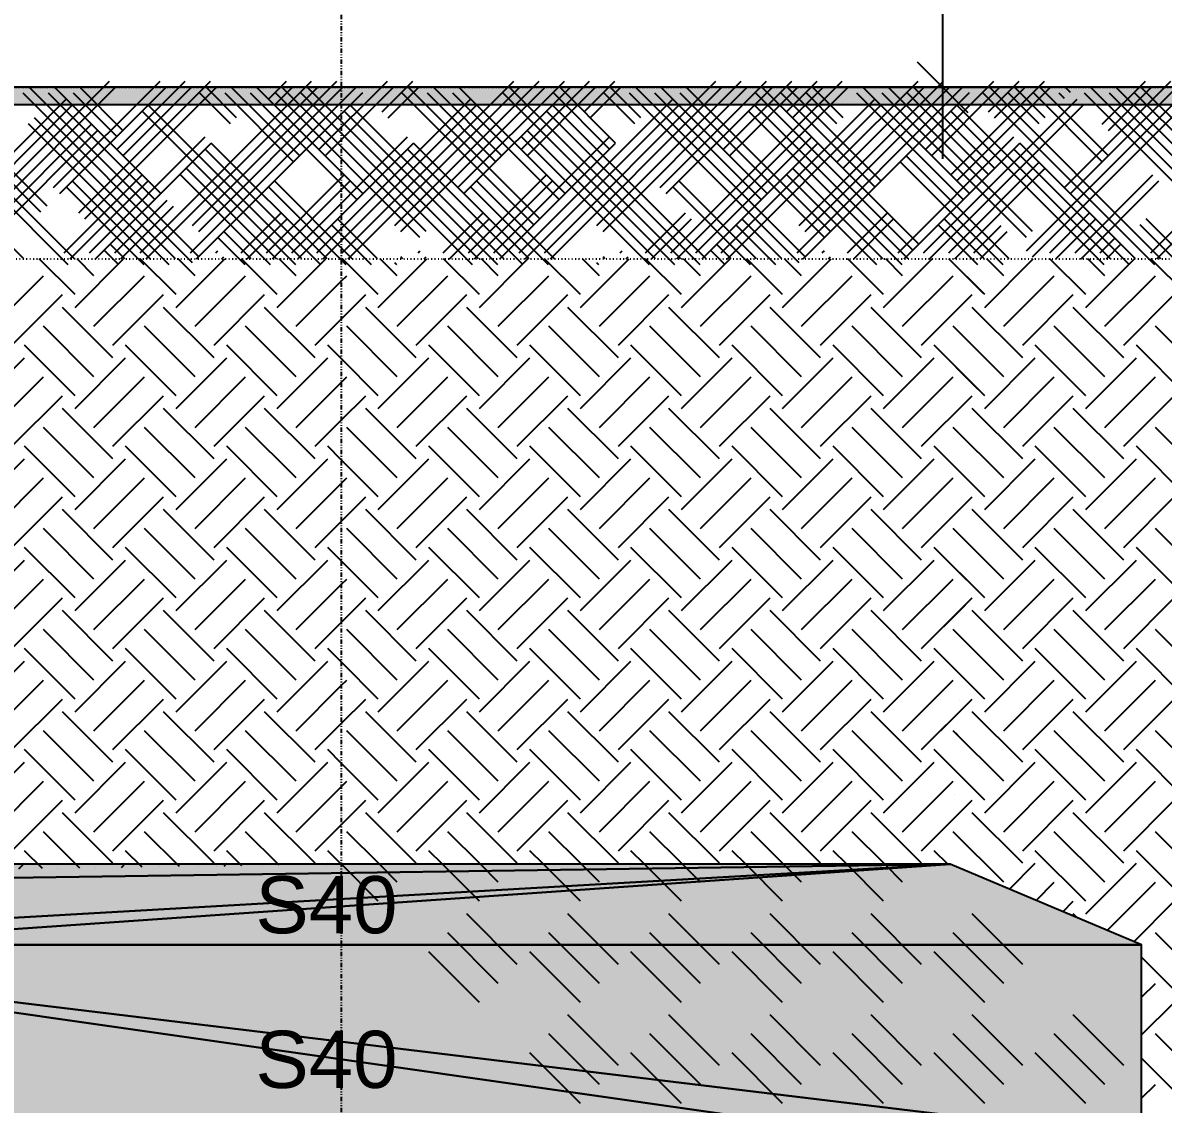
# Model space of a CAD drawing. Extents: x 37185 to 43130, y -8131 to -3926.
# Drawn here: x 38851.8 to 38984.8, y -7714.5 to -7588.5 of the extents above; entities that cross this region are included whole.
import ezdxf

# ---------------------------------------------------------------- set-up
doc = ezdxf.new("R2010")
doc.units = 0
doc.header["$MEASUREMENT"] = 0
doc.linetypes.add('ESTILO_TQS_0002', pattern=[0.4, 0.1, -0.3])
doc.linetypes.add('ESTILO_TQS_0004', pattern=[1.12, 0.5, -0.2, 0.01, -0.2, 0.01, -0.2])
for name, color, linetype in [('36', 253, 'CONTINUOUS'), ('47', 15, 'CONTINUOUS'), ('52', 3, 'CONTINUOUS'), ('67', 7, 'CONTINUOUS'), ('70', 160, 'CONTINUOUS'), ('74', 2, 'CONTINUOUS'), ('75', 9, 'CONTINUOUS'), ('96', 252, 'CONTINUOUS')]:
    doc.layers.add(name, color=color, linetype=linetype)
doc.styles.add('TQS_ARIAL', font='arial.ttf')

msp = doc.modelspace()

# ---------------------------------------------------------------- linework, layer by layer
at = {"layer": '36', "linetype": 'Continuous'}
for p, q in [((38857.85, -7615.96), (38837.85, -7595.96)), ((38854.67, -7609.83), (38840.79, -7595.96)), ((38841.94, -7615.25), (38861.94, -7595.25)), ((38842.65, -7615.96), (38862.65, -7595.96)), ((38872.35, -7615.72), (38852.58, -7595.96)), ((38855.43, -7607.65), (38867.84, -7595.25)), ((38867.93, -7608.36), (38855.52, -7595.96)), ((38856.14, -7608.36), (38868.54, -7595.96)), ((38858.38, -7610.6), (38873.73, -7595.25)), ((38863.51, -7600.99), (38858.47, -7595.96)), ((38859.09, -7611.3), (38874.44, -7595.96)), ((38862.8, -7603.23), (38870.78, -7595.25)), ((38863.51, -7603.94), (38871.49, -7595.96)), ((38865.51, -7615.25), (38885.51, -7595.25)), ((38866.22, -7615.96), (38886.22, -7595.96)), ((38871.41, -7615.25), (38890.79, -7595.87)), ((38871.64, -7612.07), (38888.46, -7595.25)), ((38872.35, -7612.78), (38889.17, -7595.96)), ((38876.76, -7599.52), (38873.2, -7595.96)), ((38884.13, -7603.94), (38876.15, -7595.96)), ((38891.5, -7608.36), (38879.09, -7595.96)), ((38880.48, -7597.34), (38882.57, -7595.25)), ((38881.18, -7598.05), (38883.28, -7595.96)), ((38898.86, -7612.78), (38882.04, -7595.96)), ((38904.99, -7615.96), (38884.99, -7595.96)), ((38886.37, -7603.23), (38894.35, -7595.25)), ((38887.08, -7603.94), (38895.06, -7595.96)), ((38889.08, -7615.25), (38909.08, -7595.25)), ((38889.79, -7615.96), (38909.79, -7595.96)), ((38893.74, -7598.81), (38897.3, -7595.25)), ((38894.44, -7599.52), (38898.01, -7595.96)), ((38895.21, -7612.07), (38912.03, -7595.25)), ((38895.92, -7612.78), (38912.74, -7595.96)), ((38912.12, -7611.3), (38896.77, -7595.96)), ((38907.7, -7603.94), (38899.72, -7595.96)), ((38902.57, -7607.65), (38914.98, -7595.25)), ((38915.07, -7608.36), (38902.66, -7595.96)), ((38903.28, -7608.36), (38915.68, -7595.96)), ((38928.56, -7615.96), (38908.56, -7595.96)), ((38909.94, -7603.23), (38917.92, -7595.25)), ((38910.65, -7603.94), (38918.63, -7595.96)), ((38912.65, -7615.25), (38932.65, -7595.25)), ((38913.36, -7615.96), (38933.36, -7595.96)), ((38920.96, -7602.47), (38914.45, -7595.96)), ((38917.31, -7598.81), (38920.87, -7595.25)), ((38918.01, -7599.52), (38921.58, -7595.96)), ((38918.78, -7612.07), (38935.6, -7595.25)), ((38919.49, -7612.78), (38936.31, -7595.96)), ((38923.91, -7599.52), (38920.34, -7595.96)), ((38943.06, -7615.72), (38923.29, -7595.96)), ((38926.14, -7607.65), (38938.55, -7595.25)), ((38938.64, -7608.36), (38926.23, -7595.96)), ((38926.85, -7608.36), (38939.25, -7595.96)), ((38927.39, -7615.25), (38947.39, -7595.25)), ((38928.09, -7615.96), (38948.09, -7595.96)), ((38946, -7612.78), (38929.18, -7595.96)), ((38933.51, -7603.23), (38941.49, -7595.25)), ((38934.22, -7603.94), (38942.2, -7595.96)), ((38956.31, -7614.25), (38938.02, -7595.96)), ((38940.88, -7598.81), (38944.44, -7595.25)), ((38951.9, -7606.88), (38940.97, -7595.96)), ((38941.58, -7599.52), (38945.15, -7595.96)), ((38942.12, -7615.25), (38961.5, -7595.87)), ((38942.35, -7612.07), (38959.17, -7595.25)), ((38943.06, -7612.78), (38959.88, -7595.96)), ((38947.48, -7599.52), (38943.91, -7595.96)), ((38946.77, -7604.7), (38956.22, -7595.25)), ((38947.48, -7605.41), (38956.93, -7595.96)), ((38962.21, -7608.36), (38949.8, -7595.96)), ((38969.57, -7612.78), (38952.75, -7595.96)), ((38965.15, -7605.41), (38955.7, -7595.96)), ((38957.08, -7603.23), (38965.06, -7595.25)), ((38957.79, -7603.94), (38965.77, -7595.96)), ((38960.03, -7606.18), (38970.96, -7595.25)), ((38960.73, -7606.88), (38971.66, -7595.96)), ((38964.45, -7598.81), (38968.01, -7595.25)), ((38984.54, -7615.96), (38964.54, -7595.96)), ((38965.15, -7599.52), (38968.72, -7595.96)), ((38971.05, -7599.52), (38967.48, -7595.96)), ((38968.87, -7615.02), (38988.63, -7595.25)), ((38969.57, -7615.72), (38989.34, -7595.96)), ((38978.41, -7603.94), (38970.43, -7595.96)), ((38973.28, -7607.65), (38985.69, -7595.25)), ((38973.99, -7596.57), (38973.37, -7595.96)), ((38973.99, -7608.36), (38986.39, -7595.96)), ((38993.14, -7612.78), (38976.32, -7595.96)), ((38977.7, -7600.28), (38982.74, -7595.25)), ((38978.41, -7600.99), (38983.45, -7595.96)), ((38999.27, -7615.96), (38979.27, -7595.96)), ((38996.09, -7609.83), (38982.21, -7595.96)), ((38983.37, -7615.25), (39003.37, -7595.25)), ((38984.07, -7615.96), (39004.07, -7595.96)), ((38857.14, -7616.66), (38837.14, -7596.66)), ((38839, -7615.25), (38856.91, -7597.34)), ((38853.96, -7610.54), (38840.08, -7596.66)), ((38871.64, -7616.43), (38851.87, -7596.66)), ((38867.22, -7609.06), (38854.82, -7596.66)), ((38862.8, -7601.7), (38857.76, -7596.66)), ((38872.11, -7615.96), (38891.5, -7596.57)), ((38876.06, -7600.23), (38872.49, -7596.66)), ((38883.42, -7604.65), (38875.44, -7596.66)), ((38890.79, -7609.06), (38878.39, -7596.66)), ((38898.15, -7613.48), (38881.33, -7596.66)), ((38904.28, -7616.66), (38884.28, -7596.66)), ((38886.14, -7615.25), (38904.05, -7597.34)), ((38911.41, -7612.01), (38896.06, -7596.66)), ((38906.99, -7604.65), (38899.01, -7596.66)), ((38914.36, -7609.06), (38901.96, -7596.66)), ((38927.85, -7616.66), (38907.85, -7596.66)), ((38909.71, -7615.25), (38927.62, -7597.34)), ((38920.25, -7603.17), (38913.74, -7596.66)), ((38923.2, -7600.23), (38919.63, -7596.66)), ((38942.35, -7616.43), (38922.58, -7596.66)), ((38937.93, -7609.06), (38925.53, -7596.66)), ((38945.3, -7613.48), (38928.47, -7596.66)), ((38933.28, -7615.25), (38951.19, -7597.34)), ((38955.61, -7614.96), (38937.31, -7596.66)), ((38951.19, -7607.59), (38940.26, -7596.66)), ((38942.82, -7615.96), (38962.21, -7596.57)), ((38946.77, -7600.23), (38943.2, -7596.66)), ((38961.5, -7609.06), (38949.1, -7596.66)), ((38968.87, -7613.48), (38952.04, -7596.66)), ((38964.45, -7606.12), (38954.99, -7596.66)), ((38956.85, -7615.25), (38974.76, -7597.34)), ((38983.83, -7616.66), (38963.83, -7596.66)), ((38970.34, -7600.23), (38966.77, -7596.66)), ((38977.7, -7604.65), (38969.72, -7596.66)), ((38973.28, -7597.28), (38972.67, -7596.66)), ((38992.44, -7613.48), (38975.61, -7596.66)), ((38998.56, -7616.66), (38978.56, -7596.66)), ((38995.38, -7610.54), (38981.51, -7596.66)), ((38839.7, -7615.96), (38857.61, -7598.05)), ((38883.66, -7616.66), (38865.75, -7598.75)), ((38884.36, -7615.96), (38866.45, -7598.05)), ((38886.85, -7615.96), (38904.75, -7598.05)), ((38907.23, -7616.66), (38889.32, -7598.75)), ((38907.93, -7615.96), (38890.02, -7598.05)), ((38910.42, -7615.96), (38928.32, -7598.05)), ((38930.8, -7616.66), (38912.89, -7598.75)), ((38931.5, -7615.96), (38913.59, -7598.05)), ((38933.99, -7615.96), (38951.9, -7598.05)), ((38954.37, -7616.66), (38936.46, -7598.75)), ((38955.07, -7615.96), (38937.16, -7598.05)), ((38957.56, -7615.96), (38975.47, -7598.05)), ((38977.94, -7616.66), (38960.03, -7598.75)), ((38978.64, -7615.96), (38960.73, -7598.05)), ((38869.63, -7615.96), (38853.19, -7599.52)), ((38844.89, -7615.25), (38859.85, -7600.28)), ((38845.6, -7615.96), (38860.56, -7600.99)), ((38868.92, -7616.66), (38852.49, -7600.23)), ((38925.61, -7615.96), (38910.65, -7600.99)), ((38859.62, -7615.25), (38873.11, -7601.76)), ((38860.33, -7615.96), (38873.82, -7602.47)), ((38887.31, -7615.96), (38873.82, -7602.47)), ((38883.19, -7615.25), (38896.68, -7601.76)), ((38883.9, -7615.96), (38897.39, -7602.47)), ((38910.88, -7615.96), (38897.39, -7602.47)), ((38906.76, -7615.25), (38920.25, -7601.76)), ((38907.47, -7615.96), (38920.96, -7602.47)), ((38924.9, -7616.66), (38909.94, -7601.7)), ((38930.33, -7615.25), (38943.82, -7601.76)), ((38931.04, -7615.96), (38944.53, -7602.47)), ((38953.9, -7615.25), (38967.39, -7601.76)), ((38954.61, -7615.96), (38968.1, -7602.47)), ((38981.59, -7615.96), (38968.1, -7602.47)), ((38886.6, -7616.66), (38873.11, -7603.17)), ((38910.17, -7616.66), (38896.68, -7603.17)), ((38966.86, -7615.96), (38954.84, -7603.94)), ((38980.88, -7616.66), (38967.39, -7603.17)), ((38881.42, -7615.96), (38870.87, -7605.41)), ((38952.13, -7615.96), (38941.58, -7605.41)), ((38966.15, -7616.66), (38954.13, -7604.65)), ((38959.8, -7615.25), (38970.34, -7604.7)), ((38960.5, -7615.96), (38971.05, -7605.41)), ((38856.68, -7615.25), (38865.75, -7606.18)), ((38880.71, -7616.66), (38870.17, -7606.12)), ((38880.25, -7615.25), (38889.32, -7606.18)), ((38903.82, -7615.25), (38912.89, -7606.18)), ((38951.42, -7616.66), (38940.88, -7606.12)), ((38974.53, -7615.25), (38983.6, -7606.18)), ((38865.98, -7616.66), (38856.91, -7607.59)), ((38857.38, -7615.96), (38866.45, -7606.88)), ((38866.68, -7615.96), (38857.61, -7606.88)), ((38889.55, -7616.66), (38880.48, -7607.59)), ((38880.95, -7615.96), (38890.02, -7606.88)), ((38890.25, -7615.96), (38881.18, -7606.88)), ((38913.12, -7616.66), (38904.05, -7607.59)), ((38904.52, -7615.96), (38913.59, -7606.88)), ((38913.82, -7615.96), (38904.75, -7606.88)), ((38936.69, -7616.66), (38927.62, -7607.59)), ((38937.4, -7615.96), (38928.32, -7606.88)), ((38975.23, -7615.96), (38984.3, -7606.88)), ((38851.95, -7615.96), (38844.36, -7608.36)), ((38862.57, -7615.25), (38868.69, -7609.12)), ((38863.28, -7615.96), (38869.4, -7609.83)), ((38877.3, -7615.25), (38881.95, -7610.6)), ((38900.87, -7615.25), (38905.52, -7610.6)), ((38924.44, -7615.25), (38929.09, -7610.6)), ((38948.01, -7615.25), (38952.66, -7610.6)), ((38971.58, -7615.25), (38976.23, -7610.6)), ((38878.01, -7615.96), (38882.66, -7611.3)), ((38892.49, -7616.66), (38887.84, -7612.01)), ((38893.2, -7615.96), (38888.55, -7611.3)), ((38901.58, -7615.96), (38906.23, -7611.3)), ((38925.15, -7615.96), (38929.8, -7611.3)), ((38939.63, -7616.66), (38934.98, -7612.01)), ((38940.34, -7615.96), (38935.69, -7611.3)), ((38948.72, -7615.96), (38953.37, -7611.3)), ((38963.2, -7616.66), (38958.55, -7612.01)), ((38963.91, -7615.96), (38959.26, -7611.3)), ((38962.74, -7615.25), (38965.92, -7612.07)), ((38972.29, -7615.96), (38976.94, -7611.3)), ((38986.77, -7616.66), (38982.12, -7612.01)), ((38987.48, -7615.96), (38982.83, -7611.3)), ((38878.47, -7615.96), (38875.29, -7612.78)), ((38963.45, -7615.96), (38966.63, -7612.78)), ((38863.74, -7615.96), (38862.03, -7614.25)), ((38877.76, -7616.66), (38874.58, -7613.48)), ((38934.45, -7615.96), (38932.74, -7614.25)), ((38977.47, -7615.25), (38979.18, -7613.54)), ((38978.18, -7615.96), (38979.88, -7614.25)), ((38854.44, -7615.96), (38854.44, -7615.96)), ((38854.44, -7615.96), (38854.44, -7615.96)), ((38854.9, -7615.96), (38854.9, -7615.96)), ((38854.9, -7615.96), (38854.9, -7615.96)), ((38860.79, -7615.96), (38860.79, -7615.96)), ((38860.79, -7615.96), (38860.79, -7615.96)), ((38863.03, -7616.66), (38861.33, -7614.96)), ((38869.17, -7615.96), (38869.17, -7615.96)), ((38869.17, -7615.96), (38869.17, -7615.96)), ((38872.58, -7615.96), (38872.58, -7615.96)), ((38872.58, -7615.96), (38872.58, -7615.96)), ((38874.35, -7615.25), (38874.58, -7615.02)), ((38875.06, -7615.96), (38875.29, -7615.72)), ((38875.52, -7615.96), (38875.52, -7615.96)), ((38875.52, -7615.96), (38875.52, -7615.96)), ((38892.74, -7615.96), (38892.74, -7615.96)), ((38892.74, -7615.96), (38892.74, -7615.96)), ((38895.68, -7615.96), (38895.68, -7615.96)), ((38895.68, -7615.96), (38895.68, -7615.96)), ((38896.15, -7615.96), (38895.92, -7615.72)), ((38897.92, -7615.25), (38898.15, -7615.02)), ((38898.63, -7615.96), (38898.86, -7615.72)), ((38899.09, -7615.96), (38899.09, -7615.96)), ((38899.09, -7615.96), (38899.09, -7615.96)), ((38902.04, -7615.96), (38902.04, -7615.96)), ((38902.04, -7615.96), (38902.04, -7615.96)), ((38916.31, -7615.96), (38916.31, -7615.96)), ((38916.31, -7615.96), (38916.31, -7615.96)), ((38916.77, -7615.96), (38916.77, -7615.96)), ((38916.77, -7615.96), (38916.77, -7615.96)), ((38919.25, -7615.96), (38919.25, -7615.96)), ((38919.25, -7615.96), (38919.25, -7615.96)), ((38919.72, -7615.96), (38919.49, -7615.72)), ((38921.49, -7615.25), (38921.73, -7615.02)), ((38922.2, -7615.96), (38922.43, -7615.72)), ((38922.66, -7615.96), (38922.66, -7615.96)), ((38922.66, -7615.96), (38922.66, -7615.96)), ((38933.74, -7616.66), (38932.04, -7614.96)), ((38936.93, -7615.96), (38936.93, -7615.96)), ((38936.93, -7615.96), (38936.93, -7615.96)), ((38939.88, -7615.96), (38939.88, -7615.96)), ((38939.88, -7615.96), (38939.88, -7615.96)), ((38943.29, -7615.96), (38943.29, -7615.96)), ((38943.29, -7615.96), (38943.29, -7615.96)), ((38945.06, -7615.25), (38945.3, -7615.02)), ((38945.77, -7615.96), (38946, -7615.72)), ((38946.23, -7615.96), (38946.23, -7615.96)), ((38946.23, -7615.96), (38946.23, -7615.96)), ((38949.18, -7615.96), (38949.18, -7615.96)), ((38949.18, -7615.96), (38949.18, -7615.96)), ((38951.66, -7615.96), (38951.66, -7615.96)), ((38951.66, -7615.96), (38951.66, -7615.96)), ((38958.02, -7615.96), (38958.02, -7615.96)), ((38958.02, -7615.96), (38958.02, -7615.96)), ((38960.97, -7615.96), (38960.97, -7615.96)), ((38960.97, -7615.96), (38960.97, -7615.96)), ((38966.39, -7615.96), (38966.39, -7615.96)), ((38966.39, -7615.96), (38966.39, -7615.96)), ((38969.34, -7615.96), (38969.34, -7615.96)), ((38969.34, -7615.96), (38969.34, -7615.96)), ((38969.8, -7615.96), (38969.8, -7615.96)), ((38969.8, -7615.96), (38969.8, -7615.96)), ((38972.75, -7615.96), (38972.75, -7615.96)), ((38972.75, -7615.96), (38972.75, -7615.96)), ((38975.7, -7615.96), (38975.7, -7615.96)), ((38975.7, -7615.96), (38975.7, -7615.96)), ((38981.13, -7615.96), (38981.13, -7615.96)), ((38981.13, -7615.96), (38981.13, -7615.96)), ((38895.44, -7616.66), (38895.21, -7616.43)), ((38919.01, -7616.66), (38918.78, -7616.43))]:
    msp.add_line(p, q, dxfattribs=at)
at = {"layer": '47', "linetype": 'Continuous'}
for p, q in [((38857.93, -7620.14), (38853.75, -7615.96)), ((38857.93, -7621.62), (38863.59, -7615.96)), ((38860.14, -7617.93), (38858.17, -7615.96)), ((38869.72, -7620.14), (38865.53, -7615.96)), ((38869.72, -7621.62), (38875.38, -7615.96)), ((38871.93, -7617.93), (38869.95, -7615.96)), ((38881.5, -7620.14), (38877.32, -7615.96)), ((38881.5, -7621.62), (38887.17, -7615.96)), ((38883.71, -7617.93), (38881.74, -7615.96)), ((38893.29, -7620.14), (38889.1, -7615.96)), ((38893.29, -7620.14), (38889.1, -7615.96)), ((38893.29, -7621.62), (38898.95, -7615.96)), ((38895.5, -7617.93), (38893.52, -7615.96)), ((38895.5, -7617.93), (38893.52, -7615.96)), ((38905.07, -7620.14), (38900.89, -7615.96)), ((38905.07, -7620.14), (38900.89, -7615.96)), ((38905.07, -7621.62), (38910.74, -7615.96)), ((38907.28, -7617.93), (38905.31, -7615.96)), ((38907.28, -7617.93), (38905.31, -7615.96)), ((38916.86, -7620.14), (38912.67, -7615.96)), ((38916.86, -7620.14), (38912.67, -7615.96)), ((38916.86, -7621.62), (38922.52, -7615.96)), ((38919.07, -7617.93), (38917.09, -7615.96)), ((38919.07, -7617.93), (38917.09, -7615.96)), ((38928.64, -7620.14), (38924.46, -7615.96)), ((38928.64, -7620.14), (38924.46, -7615.96)), ((38928.64, -7621.62), (38934.31, -7615.96)), ((38930.85, -7617.93), (38928.88, -7615.96)), ((38930.85, -7617.93), (38928.88, -7615.96)), ((38940.43, -7620.14), (38936.24, -7615.96)), ((38940.43, -7620.14), (38936.24, -7615.96)), ((38940.43, -7621.62), (38946.09, -7615.96)), ((38942.64, -7617.93), (38940.66, -7615.96)), ((38942.64, -7617.93), (38940.66, -7615.96)), ((38952.21, -7620.14), (38948.03, -7615.96)), ((38952.21, -7620.14), (38948.03, -7615.96)), ((38952.21, -7621.62), (38957.88, -7615.96)), ((38954.42, -7617.93), (38952.45, -7615.96)), ((38954.42, -7617.93), (38952.45, -7615.96)), ((38964, -7620.14), (38959.81, -7615.96)), ((38963.87, -7620.01), (38959.81, -7615.96)), ((38964, -7621.62), (38969.66, -7615.96)), ((38966.21, -7617.93), (38964.23, -7615.96)), ((38975.79, -7620.14), (38971.6, -7615.96)), ((38975.79, -7621.62), (38981.45, -7615.96)), ((38977.99, -7617.93), (38976.02, -7615.96)), ((38987.57, -7620.14), (38983.38, -7615.96)), ((38848.36, -7623.83), (38854.25, -7617.93)), ((38860.14, -7623.83), (38866.04, -7617.93)), ((38871.93, -7623.83), (38877.82, -7617.93)), ((38883.71, -7623.83), (38888.96, -7618.58)), ((38888.96, -7618.58), (38889.61, -7617.93)), ((38888.96, -7618.76), (38888.96, -7618.76)), ((38895.5, -7623.83), (38901.39, -7617.93)), ((38907.28, -7623.83), (38913.18, -7617.93)), ((38919.07, -7623.83), (38924.96, -7617.93)), ((38930.85, -7623.83), (38936.75, -7617.93)), ((38942.64, -7623.83), (38948.53, -7617.93)), ((38954.42, -7623.83), (38960.32, -7617.93)), ((38954.42, -7623.83), (38960.32, -7617.93)), ((38966.21, -7623.83), (38972.1, -7617.93)), ((38977.99, -7623.83), (38983.89, -7617.93)), ((38850.57, -7626.04), (38856.46, -7620.14)), ((38862.35, -7626.04), (38868.25, -7620.14)), ((38874.14, -7626.04), (38880.03, -7620.14)), ((38888.96, -7623), (38891.82, -7620.14)), ((38897.71, -7626.04), (38903.6, -7620.14)), ((38909.49, -7626.04), (38915.39, -7620.14)), ((38921.28, -7626.04), (38927.17, -7620.14)), ((38933.06, -7626.04), (38938.96, -7620.14)), ((38944.85, -7626.04), (38950.74, -7620.14)), ((38956.63, -7626.04), (38962.53, -7620.14)), ((38956.63, -7626.04), (38962.53, -7620.14)), ((38968.42, -7626.04), (38974.31, -7620.14)), ((38980.2, -7626.04), (38986.1, -7620.14)), ((38862.35, -7627.51), (38856.46, -7621.62)), ((38874.14, -7627.51), (38868.25, -7621.62)), ((38885.92, -7627.51), (38880.03, -7621.62)), ((38897.71, -7627.51), (38891.82, -7621.62)), ((38909.49, -7627.51), (38903.6, -7621.62)), ((38909.49, -7627.51), (38903.6, -7621.62)), ((38921.28, -7627.51), (38915.39, -7621.62)), ((38921.28, -7627.51), (38915.39, -7621.62)), ((38933.06, -7627.51), (38927.17, -7621.62)), ((38933.06, -7627.51), (38927.17, -7621.62)), ((38944.85, -7627.51), (38938.96, -7621.62)), ((38944.85, -7627.51), (38938.96, -7621.62)), ((38956.63, -7627.51), (38950.74, -7621.62)), ((38956.63, -7627.51), (38950.74, -7621.62)), ((38968.42, -7627.51), (38962.53, -7621.62)), ((38963.7, -7622.79), (38962.53, -7621.62)), ((38980.2, -7627.51), (38974.31, -7621.62)), ((38860.14, -7629.72), (38854.25, -7623.83)), ((38871.93, -7629.72), (38866.04, -7623.83)), ((38883.71, -7629.72), (38877.82, -7623.83)), ((38885.92, -7626.04), (38888.96, -7623)), ((38888.96, -7623.18), (38888.96, -7623.18)), ((38895.5, -7629.72), (38889.61, -7623.83)), ((38907.28, -7629.72), (38901.39, -7623.83)), ((38907.28, -7629.72), (38901.39, -7623.83)), ((38919.07, -7629.72), (38913.18, -7623.83)), ((38919.07, -7629.72), (38913.18, -7623.83)), ((38930.85, -7629.72), (38924.96, -7623.83)), ((38930.85, -7629.72), (38924.96, -7623.83)), ((38942.64, -7629.72), (38936.75, -7623.83)), ((38942.64, -7629.72), (38936.75, -7623.83)), ((38954.42, -7629.72), (38948.53, -7623.83)), ((38954.42, -7629.72), (38948.53, -7623.83)), ((38966.21, -7629.72), (38960.32, -7623.83)), ((38963.46, -7626.97), (38960.32, -7623.83)), ((38977.99, -7629.72), (38972.1, -7623.83)), ((38989.78, -7629.72), (38983.89, -7623.83)), ((38857.93, -7631.93), (38852.04, -7626.04)), ((38869.72, -7631.93), (38863.83, -7626.04)), ((38881.5, -7631.93), (38875.61, -7626.04)), ((38888.96, -7627.6), (38887.4, -7626.04)), ((38888.96, -7625.95), (38888.96, -7625.95)), ((38905.07, -7631.93), (38899.18, -7626.04)), ((38905.07, -7631.93), (38899.18, -7626.04)), ((38916.86, -7631.93), (38910.97, -7626.04)), ((38916.86, -7631.93), (38910.97, -7626.04)), ((38928.64, -7631.93), (38922.75, -7626.04)), ((38928.64, -7631.93), (38922.75, -7626.04)), ((38940.43, -7631.93), (38934.54, -7626.04)), ((38940.43, -7631.93), (38934.54, -7626.04)), ((38952.21, -7631.93), (38946.32, -7626.04)), ((38952.21, -7631.93), (38946.32, -7626.04)), ((38964, -7631.93), (38958.11, -7626.04)), ((38963.21, -7631.14), (38958.11, -7626.04)), ((38975.79, -7631.93), (38969.89, -7626.04)), ((38987.57, -7631.93), (38981.68, -7626.04)), ((38846.15, -7633.4), (38852.04, -7627.51)), ((38857.93, -7633.4), (38863.83, -7627.51)), ((38869.72, -7633.4), (38875.61, -7627.51)), ((38881.5, -7633.4), (38887.4, -7627.51)), ((38893.29, -7631.93), (38888.96, -7627.6)), ((38893.29, -7633.4), (38899.18, -7627.51)), ((38905.07, -7633.4), (38910.97, -7627.51)), ((38916.86, -7633.4), (38922.75, -7627.51)), ((38928.64, -7633.4), (38934.54, -7627.51)), ((38940.43, -7633.4), (38946.32, -7627.51)), ((38952.21, -7633.4), (38958.11, -7627.51)), ((38952.21, -7633.4), (38958.11, -7627.51)), ((38964, -7633.4), (38969.89, -7627.51)), ((38975.79, -7633.4), (38981.68, -7627.51)), ((38848.36, -7635.61), (38854.25, -7629.72)), ((38860.14, -7635.61), (38866.04, -7629.72)), ((38871.93, -7635.61), (38877.82, -7629.72)), ((38883.71, -7635.61), (38888.96, -7630.37)), ((38888.96, -7630.37), (38889.61, -7629.72)), ((38888.96, -7630.54), (38888.96, -7630.54)), ((38895.5, -7635.61), (38901.39, -7629.72)), ((38907.28, -7635.61), (38913.18, -7629.72)), ((38919.07, -7635.61), (38924.96, -7629.72)), ((38930.85, -7635.61), (38936.75, -7629.72)), ((38942.64, -7635.61), (38948.53, -7629.72)), ((38942.64, -7635.61), (38948.53, -7629.72)), ((38954.42, -7635.61), (38960.32, -7629.72)), ((38954.42, -7635.61), (38960.32, -7629.72)), ((38966.21, -7635.61), (38972.1, -7629.72)), ((38977.99, -7635.61), (38983.89, -7629.72)), ((38850.57, -7637.82), (38856.46, -7631.93)), ((38862.35, -7637.82), (38868.25, -7631.93)), ((38874.14, -7637.82), (38880.03, -7631.93)), ((38888.96, -7634.79), (38891.82, -7631.93)), ((38897.71, -7637.82), (38903.6, -7631.93)), ((38909.49, -7637.82), (38915.39, -7631.93)), ((38921.28, -7637.82), (38927.17, -7631.93)), ((38933.06, -7637.82), (38938.96, -7631.93)), ((38944.85, -7637.82), (38950.74, -7631.93)), ((38944.85, -7637.82), (38950.74, -7631.93)), ((38956.63, -7637.82), (38962.53, -7631.93)), ((38956.63, -7637.82), (38962.53, -7631.93)), ((38968.42, -7637.82), (38974.31, -7631.93)), ((38980.2, -7637.82), (38986.1, -7631.93)), ((38862.35, -7639.29), (38856.46, -7633.4)), ((38874.14, -7639.29), (38868.25, -7633.4)), ((38885.92, -7639.29), (38880.03, -7633.4)), ((38897.71, -7639.29), (38891.82, -7633.4)), ((38909.49, -7639.29), (38903.6, -7633.4)), ((38921.28, -7639.29), (38915.39, -7633.4)), ((38921.28, -7639.29), (38915.39, -7633.4)), ((38933.06, -7639.29), (38927.17, -7633.4)), ((38933.06, -7639.29), (38927.17, -7633.4)), ((38944.85, -7639.29), (38938.96, -7633.4)), ((38944.85, -7639.29), (38938.96, -7633.4)), ((38956.63, -7639.29), (38950.74, -7633.4)), ((38956.63, -7639.29), (38950.74, -7633.4)), ((38968.42, -7639.29), (38962.53, -7633.4)), ((38963.05, -7633.92), (38962.53, -7633.4)), ((38980.2, -7639.29), (38974.31, -7633.4)), ((38860.14, -7641.5), (38854.25, -7635.61)), ((38871.93, -7641.5), (38866.04, -7635.61)), ((38883.71, -7641.5), (38877.82, -7635.61)), ((38885.92, -7637.82), (38888.96, -7634.79)), ((38888.96, -7634.96), (38888.96, -7634.96)), ((38895.5, -7641.5), (38889.61, -7635.61)), ((38907.28, -7641.5), (38901.39, -7635.61)), ((38919.07, -7641.5), (38913.18, -7635.61)), ((38919.07, -7641.5), (38913.18, -7635.61)), ((38930.85, -7641.5), (38924.96, -7635.61)), ((38930.85, -7641.5), (38924.96, -7635.61)), ((38942.64, -7641.5), (38936.75, -7635.61)), ((38942.64, -7641.5), (38936.75, -7635.61)), ((38954.42, -7641.5), (38948.53, -7635.61)), ((38954.42, -7641.5), (38948.53, -7635.61)), ((38966.21, -7641.5), (38960.32, -7635.61)), ((38962.8, -7638.1), (38960.32, -7635.61)), ((38977.99, -7641.5), (38972.1, -7635.61)), ((38989.78, -7641.5), (38983.89, -7635.61)), ((38857.93, -7643.71), (38852.04, -7637.82)), ((38869.72, -7643.71), (38863.83, -7637.82)), ((38881.5, -7643.71), (38875.61, -7637.82)), ((38888.96, -7639.38), (38887.4, -7637.82)), ((38888.96, -7637.73), (38888.96, -7637.73)), ((38905.07, -7643.71), (38899.18, -7637.82)), ((38916.86, -7643.71), (38910.97, -7637.82)), ((38916.86, -7643.71), (38910.97, -7637.82)), ((38928.64, -7643.71), (38922.75, -7637.82)), ((38928.64, -7643.71), (38922.75, -7637.82)), ((38940.43, -7643.71), (38934.54, -7637.82)), ((38940.43, -7643.71), (38934.54, -7637.82)), ((38952.21, -7643.71), (38946.32, -7637.82)), ((38952.21, -7643.71), (38946.32, -7637.82)), ((38964, -7643.71), (38958.11, -7637.82)), ((38962.56, -7642.27), (38958.11, -7637.82)), ((38975.79, -7643.71), (38969.89, -7637.82)), ((38987.57, -7643.71), (38981.68, -7637.82)), ((38846.15, -7645.19), (38852.04, -7639.29)), ((38857.93, -7645.19), (38863.83, -7639.29)), ((38869.72, -7645.19), (38875.61, -7639.29)), ((38881.5, -7645.19), (38887.4, -7639.29)), ((38893.29, -7643.71), (38888.96, -7639.38)), ((38893.29, -7645.19), (38899.18, -7639.29)), ((38905.07, -7645.19), (38910.97, -7639.29)), ((38916.86, -7645.19), (38922.75, -7639.29)), ((38928.64, -7645.19), (38934.54, -7639.29)), ((38940.43, -7645.19), (38946.32, -7639.29)), ((38940.43, -7645.19), (38946.32, -7639.29)), ((38952.21, -7645.19), (38958.11, -7639.29)), ((38952.21, -7645.19), (38958.11, -7639.29)), ((38964, -7645.19), (38969.89, -7639.29)), ((38975.79, -7645.19), (38981.68, -7639.29)), ((38848.36, -7647.4), (38854.25, -7641.5)), ((38860.14, -7647.4), (38866.04, -7641.5)), ((38871.93, -7647.4), (38877.82, -7641.5)), ((38883.71, -7647.4), (38888.96, -7642.15)), ((38888.96, -7642.15), (38889.61, -7641.5)), ((38888.96, -7642.33), (38888.96, -7642.33)), ((38895.5, -7647.4), (38901.39, -7641.5)), ((38907.28, -7647.4), (38913.18, -7641.5)), ((38919.07, -7647.4), (38924.96, -7641.5)), ((38930.85, -7647.4), (38936.75, -7641.5)), ((38930.85, -7647.4), (38936.75, -7641.5)), ((38942.64, -7647.4), (38948.53, -7641.5)), ((38942.64, -7647.4), (38948.53, -7641.5)), ((38954.42, -7647.4), (38960.32, -7641.5)), ((38954.42, -7647.4), (38960.32, -7641.5)), ((38966.21, -7647.4), (38972.1, -7641.5)), ((38977.99, -7647.4), (38983.89, -7641.5)), ((38850.57, -7649.61), (38856.46, -7643.71)), ((38862.35, -7649.61), (38868.25, -7643.71)), ((38874.14, -7649.61), (38880.03, -7643.71)), ((38888.96, -7646.57), (38891.82, -7643.71)), ((38897.71, -7649.61), (38903.6, -7643.71)), ((38909.49, -7649.61), (38915.39, -7643.71)), ((38921.28, -7649.61), (38927.17, -7643.71)), ((38933.06, -7649.61), (38938.96, -7643.71)), ((38933.06, -7649.61), (38938.96, -7643.71)), ((38944.85, -7649.61), (38950.74, -7643.71)), ((38944.85, -7649.61), (38950.74, -7643.71)), ((38956.63, -7649.61), (38962.53, -7643.71)), ((38956.63, -7649.61), (38962.47, -7643.77)), ((38968.42, -7649.61), (38974.31, -7643.71)), ((38980.2, -7649.61), (38986.1, -7643.71)), ((38862.35, -7651.08), (38856.46, -7645.19)), ((38874.14, -7651.08), (38868.25, -7645.19)), ((38885.92, -7651.08), (38880.03, -7645.19)), ((38897.71, -7651.08), (38891.82, -7645.19)), ((38909.49, -7651.08), (38903.6, -7645.19)), ((38921.28, -7651.08), (38915.39, -7645.19)), ((38933.06, -7651.08), (38927.17, -7645.19)), ((38933.06, -7651.08), (38927.17, -7645.19)), ((38944.85, -7651.08), (38938.96, -7645.19)), ((38944.85, -7651.08), (38938.96, -7645.19)), ((38956.63, -7651.08), (38950.74, -7645.19)), ((38956.63, -7651.08), (38950.74, -7645.19)), ((38962.4, -7645.06), (38962.4, -7645.06)), ((38968.42, -7651.08), (38962.53, -7645.19)), ((38980.2, -7651.08), (38974.31, -7645.19)), ((38885.92, -7649.61), (38888.96, -7646.57)), ((38860.14, -7653.29), (38854.25, -7647.4)), ((38871.93, -7653.29), (38866.04, -7647.4)), ((38883.71, -7653.29), (38877.82, -7647.4)), ((38888.96, -7646.75), (38888.96, -7646.75)), ((38895.5, -7653.29), (38889.61, -7647.4)), ((38907.28, -7653.29), (38901.39, -7647.4)), ((38919.07, -7653.29), (38913.18, -7647.4)), ((38930.85, -7653.29), (38924.96, -7647.4)), ((38930.85, -7653.29), (38924.96, -7647.4)), ((38942.64, -7653.29), (38936.75, -7647.4)), ((38942.64, -7653.29), (38936.75, -7647.4)), ((38954.42, -7653.29), (38948.53, -7647.4)), ((38954.42, -7653.29), (38948.53, -7647.4)), ((38966.21, -7653.29), (38960.32, -7647.4)), ((38962.15, -7649.23), (38960.32, -7647.4)), ((38977.99, -7653.29), (38972.1, -7647.4)), ((38989.78, -7653.29), (38983.89, -7647.4)), ((38857.93, -7655.5), (38852.04, -7649.61)), ((38869.72, -7655.5), (38863.83, -7649.61)), ((38881.5, -7655.5), (38875.61, -7649.61)), ((38888.96, -7651.17), (38887.4, -7649.61)), ((38888.96, -7649.52), (38888.96, -7649.52)), ((38905.07, -7655.5), (38899.18, -7649.61)), ((38916.86, -7655.5), (38910.97, -7649.61)), ((38928.64, -7655.5), (38922.75, -7649.61)), ((38928.64, -7655.5), (38922.75, -7649.61)), ((38940.43, -7655.5), (38934.54, -7649.61)), ((38940.43, -7655.5), (38934.54, -7649.61)), ((38952.21, -7655.5), (38946.32, -7649.61)), ((38952.21, -7655.5), (38946.32, -7649.61)), ((38964, -7655.5), (38958.11, -7649.61)), ((38961.91, -7653.41), (38958.11, -7649.61)), ((38975.79, -7655.5), (38969.89, -7649.61)), ((38987.57, -7655.5), (38981.68, -7649.61)), ((38846.15, -7656.97), (38852.04, -7651.08)), ((38857.93, -7656.97), (38863.83, -7651.08)), ((38869.72, -7656.97), (38875.61, -7651.08)), ((38881.5, -7656.97), (38887.4, -7651.08)), ((38893.29, -7655.5), (38888.96, -7651.17)), ((38893.29, -7656.97), (38899.18, -7651.08)), ((38905.07, -7656.97), (38910.97, -7651.08)), ((38916.86, -7656.97), (38922.75, -7651.08)), ((38928.64, -7656.97), (38934.54, -7651.08)), ((38928.64, -7656.97), (38934.54, -7651.08)), ((38940.43, -7656.97), (38946.32, -7651.08)), ((38940.43, -7656.97), (38946.32, -7651.08)), ((38952.21, -7656.97), (38958.11, -7651.08)), ((38952.21, -7656.97), (38958.11, -7651.08)), ((38964, -7656.97), (38969.89, -7651.08)), ((38975.79, -7656.97), (38981.68, -7651.08)), ((38848.36, -7659.18), (38854.25, -7653.29)), ((38860.14, -7659.18), (38866.04, -7653.29)), ((38871.93, -7659.18), (38877.82, -7653.29)), ((38888.96, -7653.94), (38889.61, -7653.29)), ((38895.5, -7659.18), (38901.39, -7653.29)), ((38907.28, -7659.18), (38913.18, -7653.29)), ((38919.07, -7659.18), (38924.96, -7653.29)), ((38919.07, -7659.18), (38924.96, -7653.29)), ((38930.85, -7659.18), (38936.75, -7653.29)), ((38930.85, -7659.18), (38936.75, -7653.29)), ((38942.64, -7659.18), (38948.53, -7653.29)), ((38942.64, -7659.18), (38948.53, -7653.29)), ((38954.42, -7659.18), (38960.32, -7653.29)), ((38954.42, -7659.18), (38960.32, -7653.29)), ((38966.21, -7659.18), (38972.1, -7653.29)), ((38977.99, -7659.18), (38983.89, -7653.29)), ((38883.71, -7659.18), (38888.96, -7653.94)), ((38888.96, -7654.11), (38888.96, -7654.11)), ((38850.57, -7661.39), (38856.46, -7655.5)), ((38862.35, -7661.39), (38868.25, -7655.5)), ((38874.14, -7661.39), (38880.03, -7655.5)), ((38888.96, -7658.36), (38891.82, -7655.5)), ((38897.71, -7661.39), (38903.6, -7655.5)), ((38909.49, -7661.39), (38915.39, -7655.5)), ((38921.28, -7661.39), (38927.17, -7655.5)), ((38921.28, -7661.39), (38927.17, -7655.5)), ((38933.06, -7661.39), (38938.96, -7655.5)), ((38933.06, -7661.39), (38938.96, -7655.5)), ((38944.85, -7661.39), (38950.74, -7655.5)), ((38944.85, -7661.39), (38950.74, -7655.5)), ((38956.63, -7661.39), (38962.53, -7655.5)), ((38968.42, -7661.39), (38974.31, -7655.5)), ((38980.2, -7661.39), (38986.1, -7655.5)), ((38862.35, -7662.86), (38856.46, -7656.97)), ((38874.14, -7662.86), (38868.25, -7656.97)), ((38885.92, -7662.86), (38880.03, -7656.97)), ((38897.71, -7662.86), (38891.82, -7656.97)), ((38909.49, -7662.86), (38903.6, -7656.97)), ((38921.28, -7662.86), (38915.39, -7656.97)), ((38933.06, -7662.86), (38927.17, -7656.97)), ((38944.85, -7662.86), (38938.96, -7656.97)), ((38944.85, -7662.86), (38938.96, -7656.97)), ((38956.63, -7662.86), (38950.74, -7656.97)), ((38956.63, -7662.86), (38950.74, -7656.97)), ((38956.63, -7661.39), (38961.74, -7656.29)), ((38961.74, -7656.19), (38961.74, -7656.19)), ((38968.42, -7662.86), (38962.53, -7656.97)), ((38980.2, -7662.86), (38974.31, -7656.97)), ((38885.92, -7661.39), (38888.96, -7658.36)), ((38888.96, -7658.53), (38888.96, -7658.53)), ((38860.14, -7665.07), (38854.25, -7659.18)), ((38871.93, -7665.07), (38866.04, -7659.18)), ((38883.71, -7665.07), (38877.82, -7659.18)), ((38895.5, -7665.07), (38889.61, -7659.18)), ((38907.28, -7665.07), (38901.39, -7659.18)), ((38919.07, -7665.07), (38913.18, -7659.18)), ((38930.85, -7665.07), (38924.96, -7659.18)), ((38942.64, -7665.07), (38936.75, -7659.18)), ((38942.64, -7665.07), (38936.75, -7659.18)), ((38954.42, -7665.07), (38948.53, -7659.18)), ((38954.42, -7665.07), (38948.53, -7659.18)), ((38966.21, -7665.07), (38960.32, -7659.18)), ((38961.5, -7660.36), (38960.32, -7659.18)), ((38977.99, -7665.07), (38972.1, -7659.18)), ((38989.78, -7665.07), (38983.89, -7659.18)), ((38888.96, -7661.3), (38888.96, -7661.3)), ((38857.93, -7667.28), (38852.04, -7661.39)), ((38869.72, -7667.28), (38863.83, -7661.39)), ((38881.5, -7667.28), (38875.61, -7661.39)), ((38888.96, -7662.95), (38887.4, -7661.39)), ((38905.07, -7667.28), (38899.18, -7661.39)), ((38916.86, -7667.28), (38910.97, -7661.39)), ((38928.64, -7667.28), (38922.75, -7661.39)), ((38940.43, -7667.28), (38934.54, -7661.39)), ((38940.43, -7667.28), (38934.54, -7661.39)), ((38952.21, -7667.28), (38946.32, -7661.39)), ((38952.21, -7667.28), (38946.32, -7661.39)), ((38964, -7667.28), (38958.11, -7661.39)), ((38961.25, -7664.54), (38958.11, -7661.39)), ((38975.79, -7667.28), (38969.89, -7661.39)), ((38987.57, -7667.28), (38981.68, -7661.39)), ((38846.15, -7668.76), (38852.04, -7662.86)), ((38857.93, -7668.76), (38863.83, -7662.86)), ((38869.72, -7668.76), (38875.61, -7662.86)), ((38881.5, -7668.76), (38887.4, -7662.86)), ((38893.29, -7667.28), (38888.96, -7662.95)), ((38893.29, -7668.76), (38899.18, -7662.86)), ((38905.07, -7668.76), (38910.97, -7662.86)), ((38916.86, -7668.76), (38922.75, -7662.86)), ((38916.86, -7668.76), (38922.75, -7662.86)), ((38928.64, -7668.76), (38934.54, -7662.86)), ((38928.64, -7668.76), (38934.54, -7662.86)), ((38940.43, -7668.76), (38946.32, -7662.86)), ((38940.43, -7668.76), (38946.32, -7662.86)), ((38952.21, -7668.76), (38958.11, -7662.86)), ((38952.21, -7668.76), (38958.11, -7662.86)), ((38964, -7668.76), (38969.89, -7662.86)), ((38975.79, -7668.76), (38981.68, -7662.86)), ((38848.36, -7670.97), (38854.25, -7665.07)), ((38860.14, -7670.97), (38866.04, -7665.07)), ((38871.93, -7670.97), (38877.82, -7665.07)), ((38888.96, -7665.72), (38889.61, -7665.07)), ((38895.5, -7670.97), (38901.39, -7665.07)), ((38907.28, -7670.97), (38913.18, -7665.07)), ((38907.28, -7670.97), (38913.18, -7665.07)), ((38919.07, -7670.97), (38924.96, -7665.07)), ((38919.07, -7670.97), (38924.96, -7665.07)), ((38930.85, -7670.97), (38936.75, -7665.07)), ((38930.85, -7670.97), (38936.75, -7665.07)), ((38942.64, -7670.97), (38948.53, -7665.07)), ((38942.64, -7670.97), (38948.53, -7665.07)), ((38954.42, -7670.97), (38960.32, -7665.07)), ((38954.42, -7670.97), (38960.32, -7665.07)), ((38966.21, -7670.97), (38972.1, -7665.07)), ((38977.99, -7670.97), (38983.89, -7665.07)), ((38883.71, -7670.97), (38888.96, -7665.72)), ((38888.96, -7665.9), (38888.96, -7665.9)), ((38850.57, -7673.18), (38856.46, -7667.28)), ((38862.35, -7673.18), (38868.25, -7667.28)), ((38874.14, -7673.18), (38880.03, -7667.28)), ((38888.96, -7670.14), (38891.82, -7667.28)), ((38897.71, -7673.18), (38903.6, -7667.28)), ((38909.49, -7673.18), (38915.39, -7667.28)), ((38909.49, -7673.18), (38915.39, -7667.28)), ((38921.28, -7673.18), (38927.17, -7667.28)), ((38921.28, -7673.18), (38927.17, -7667.28)), ((38933.06, -7673.18), (38938.96, -7667.28)), ((38933.06, -7673.18), (38938.96, -7667.28)), ((38944.85, -7673.18), (38950.74, -7667.28)), ((38944.85, -7673.18), (38950.74, -7667.28)), ((38956.63, -7673.18), (38962.53, -7667.28)), ((38961.09, -7667.32), (38961.09, -7667.32)), ((38968.42, -7673.18), (38974.31, -7667.28)), ((38980.2, -7673.18), (38986.1, -7667.28)), ((38862.35, -7674.65), (38856.46, -7668.76)), ((38874.14, -7674.65), (38868.25, -7668.76)), ((38885.92, -7674.65), (38880.03, -7668.76)), ((38897.71, -7674.65), (38891.82, -7668.76)), ((38909.49, -7674.65), (38903.6, -7668.76)), ((38921.28, -7674.65), (38915.39, -7668.76)), ((38933.06, -7674.65), (38927.17, -7668.76)), ((38944.85, -7674.65), (38938.96, -7668.76)), ((38956.63, -7674.65), (38950.74, -7668.76)), ((38956.63, -7674.65), (38950.74, -7668.76)), ((38956.63, -7673.18), (38961, -7668.81)), ((38968.42, -7674.65), (38962.53, -7668.76)), ((38980.2, -7674.65), (38974.31, -7668.76)), ((38885.92, -7673.18), (38888.96, -7670.14)), ((38888.96, -7670.32), (38888.96, -7670.32)), ((38860.14, -7676.86), (38854.25, -7670.97)), ((38871.93, -7676.86), (38866.04, -7670.97)), ((38883.71, -7676.86), (38877.82, -7670.97)), ((38895.5, -7676.86), (38889.61, -7670.97)), ((38907.28, -7676.86), (38901.39, -7670.97)), ((38919.07, -7676.86), (38913.18, -7670.97)), ((38930.85, -7676.86), (38924.96, -7670.97)), ((38942.64, -7676.86), (38936.75, -7670.97)), ((38954.42, -7676.86), (38948.53, -7670.97)), ((38954.42, -7676.86), (38948.53, -7670.97)), ((38966.21, -7676.86), (38960.32, -7670.97)), ((38960.85, -7671.5), (38960.32, -7670.97)), ((38977.99, -7676.86), (38972.1, -7670.97)), ((38989.78, -7676.86), (38983.89, -7670.97)), ((38857.93, -7679.07), (38852.04, -7673.18)), ((38869.72, -7679.07), (38863.83, -7673.18)), ((38881.5, -7679.07), (38875.61, -7673.18)), ((38888.96, -7674.74), (38887.4, -7673.18)), ((38888.96, -7673.09), (38888.96, -7673.09)), ((38905.07, -7679.07), (38899.18, -7673.18)), ((38916.86, -7679.07), (38910.97, -7673.18)), ((38928.64, -7679.07), (38922.75, -7673.18)), ((38940.43, -7679.07), (38934.54, -7673.18)), ((38952.21, -7679.07), (38946.32, -7673.18)), ((38952.21, -7679.07), (38946.32, -7673.18)), ((38964, -7679.07), (38958.11, -7673.18)), ((38960.6, -7675.67), (38958.11, -7673.18)), ((38975.79, -7679.07), (38969.89, -7673.18)), ((38987.57, -7679.07), (38981.68, -7673.18)), ((38846.15, -7680.54), (38852.04, -7674.65)), ((38857.93, -7680.54), (38863.83, -7674.65)), ((38869.72, -7680.54), (38875.61, -7674.65)), ((38881.5, -7680.54), (38887.4, -7674.65)), ((38893.29, -7679.07), (38888.96, -7674.74)), ((38893.29, -7680.54), (38899.18, -7674.65)), ((38905.07, -7680.54), (38910.97, -7674.65)), ((38905.07, -7680.54), (38910.97, -7674.65)), ((38916.86, -7680.54), (38922.75, -7674.65)), ((38916.86, -7680.54), (38922.75, -7674.65)), ((38928.64, -7680.54), (38934.54, -7674.65)), ((38928.64, -7680.54), (38934.54, -7674.65)), ((38940.43, -7680.54), (38946.32, -7674.65)), ((38940.43, -7680.54), (38946.32, -7674.65)), ((38952.21, -7680.54), (38958.11, -7674.65)), ((38952.21, -7680.54), (38958.11, -7674.65)), ((38964, -7680.54), (38969.89, -7674.65)), ((38975.79, -7680.54), (38981.68, -7674.65)), ((38848.36, -7682.75), (38854.25, -7676.86)), ((38860.14, -7682.75), (38866.04, -7676.86)), ((38871.93, -7682.75), (38877.82, -7676.86)), ((38888.96, -7677.51), (38889.61, -7676.86)), ((38895.5, -7682.75), (38901.39, -7676.86)), ((38895.5, -7682.75), (38901.39, -7676.86)), ((38907.28, -7682.75), (38913.18, -7676.86)), ((38907.28, -7682.75), (38913.18, -7676.86)), ((38919.07, -7682.75), (38924.96, -7676.86)), ((38919.07, -7682.75), (38924.96, -7676.86)), ((38930.85, -7682.75), (38936.75, -7676.86)), ((38930.85, -7682.75), (38936.75, -7676.86)), ((38942.64, -7682.75), (38948.53, -7676.86)), ((38942.64, -7682.75), (38948.53, -7676.86)), ((38954.42, -7682.75), (38960.32, -7676.86)), ((38954.42, -7682.75), (38960.32, -7676.86)), ((38966.21, -7682.75), (38972.1, -7676.86)), ((38977.99, -7682.75), (38983.89, -7676.86)), ((38883.71, -7682.75), (38888.96, -7677.51)), ((38888.96, -7677.68), (38888.96, -7677.68)), ((38960.44, -7678.45), (38960.44, -7678.45)), ((38850.57, -7684.96), (38856.46, -7679.07)), ((38862.35, -7684.96), (38868.25, -7679.07)), ((38874.14, -7684.96), (38880.03, -7679.07)), ((38888.96, -7681.93), (38891.82, -7679.07)), ((38897.71, -7684.96), (38903.6, -7679.07)), ((38897.71, -7684.96), (38903.6, -7679.07)), ((38909.49, -7684.96), (38915.39, -7679.07)), ((38909.49, -7684.96), (38915.39, -7679.07)), ((38921.28, -7684.96), (38927.17, -7679.07)), ((38921.28, -7684.96), (38927.17, -7679.07)), ((38933.06, -7684.96), (38938.96, -7679.07)), ((38933.06, -7684.96), (38938.96, -7679.07)), ((38944.85, -7684.96), (38950.74, -7679.07)), ((38944.85, -7684.96), (38950.74, -7679.07)), ((38956.63, -7684.96), (38962.53, -7679.07)), ((38968.42, -7684.96), (38974.31, -7679.07)), ((38980.2, -7684.96), (38986.1, -7679.07)), ((38862.35, -7686.43), (38856.46, -7680.54)), ((38874.14, -7686.43), (38868.25, -7680.54)), ((38885.92, -7686.43), (38880.03, -7680.54)), ((38897.71, -7686.43), (38891.82, -7680.54)), ((38909.49, -7686.43), (38903.6, -7680.54)), ((38921.28, -7686.43), (38915.39, -7680.54)), ((38933.06, -7686.43), (38927.17, -7680.54)), ((38944.85, -7686.43), (38938.96, -7680.54)), ((38956.63, -7686.43), (38950.74, -7680.54)), ((38968.42, -7686.43), (38962.53, -7680.54)), ((38980.2, -7686.43), (38974.31, -7680.54)), ((38885.92, -7684.96), (38888.96, -7681.93)), ((38888.96, -7682.1), (38888.96, -7682.1)), ((38956.63, -7684.96), (38960.27, -7681.32)), ((38858.49, -7686.99), (38854.25, -7682.75)), ((38870.11, -7686.82), (38866.04, -7682.75)), ((38881.73, -7686.66), (38877.82, -7682.75)), ((38893.41, -7686.55), (38889.61, -7682.75)), ((38905.19, -7686.55), (38901.39, -7682.75)), ((38916.98, -7686.55), (38913.18, -7682.75)), ((38928.76, -7686.55), (38924.96, -7682.75)), ((38940.55, -7686.55), (38936.75, -7682.75)), ((38952.33, -7686.55), (38948.53, -7682.75)), ((38960.19, -7682.63), (38960.19, -7682.63)), ((38966.21, -7688.64), (38960.32, -7682.75)), ((38977.99, -7688.64), (38972.1, -7682.75)), ((38989.78, -7688.64), (38983.89, -7682.75)), ((38854.13, -7687.05), (38852.04, -7684.96)), ((38865.75, -7686.89), (38863.83, -7684.96)), ((38877.37, -7686.72), (38875.61, -7684.96)), ((38888.96, -7686.52), (38887.4, -7684.96)), ((38888.96, -7684.87), (38888.96, -7684.87)), ((38900.77, -7686.55), (38899.18, -7684.96)), ((38912.56, -7686.55), (38910.97, -7684.96)), ((38924.34, -7686.55), (38922.75, -7684.96)), ((38936.13, -7686.55), (38934.54, -7684.96)), ((38947.91, -7686.55), (38946.32, -7684.96)), ((38959.7, -7686.55), (38958.11, -7684.96)), ((38959.7, -7686.55), (38958.11, -7684.96)), ((38975.79, -7690.85), (38969.89, -7684.96)), ((38987.57, -7690.85), (38981.68, -7684.96)), ((38851.38, -7687.09), (38852.04, -7686.43)), ((38863.34, -7686.92), (38863.83, -7686.43)), ((38875.3, -7686.75), (38875.61, -7686.43)), ((38887.25, -7686.58), (38887.4, -7686.43)), ((38893.29, -7690.85), (38888.99, -7686.55)), ((38891.7, -7686.55), (38891.7, -7686.55)), ((38891.7, -7686.55), (38891.7, -7686.55)), ((38895.5, -7688.64), (38893.41, -7686.55)), ((38896.12, -7686.55), (38896.12, -7686.55)), ((38896.12, -7686.55), (38896.12, -7686.55)), ((38897.83, -7686.55), (38897.83, -7686.55)), ((38899.06, -7686.55), (38899.18, -7686.43)), ((38899.06, -7686.55), (38899.18, -7686.43)), ((38905.07, -7690.85), (38900.77, -7686.55)), ((38903.48, -7686.55), (38903.48, -7686.55)), ((38903.48, -7686.55), (38903.48, -7686.55)), ((38907.28, -7688.64), (38905.19, -7686.55)), ((38907.9, -7686.55), (38907.9, -7686.55)), ((38907.9, -7686.55), (38907.9, -7686.55)), ((38909.61, -7686.55), (38909.61, -7686.55)), ((38910.85, -7686.55), (38910.97, -7686.43)), ((38910.85, -7686.55), (38910.97, -7686.43)), ((38916.86, -7690.85), (38912.56, -7686.55)), ((38915.27, -7686.55), (38915.27, -7686.55)), ((38915.27, -7686.55), (38915.27, -7686.55)), ((38919.07, -7688.64), (38916.98, -7686.55)), ((38919.69, -7686.55), (38919.69, -7686.55)), ((38919.69, -7686.55), (38919.69, -7686.55)), ((38921.4, -7686.55), (38921.4, -7686.55)), ((38922.63, -7686.55), (38922.75, -7686.43)), ((38922.63, -7686.55), (38922.75, -7686.43)), ((38928.64, -7690.85), (38924.34, -7686.55)), ((38927.05, -7686.55), (38927.05, -7686.55)), ((38927.05, -7686.55), (38927.05, -7686.55)), ((38930.85, -7688.64), (38928.76, -7686.55)), ((38931.47, -7686.55), (38931.47, -7686.55)), ((38931.47, -7686.55), (38931.47, -7686.55)), ((38933.18, -7686.55), (38933.18, -7686.55)), ((38934.42, -7686.55), (38934.54, -7686.43)), ((38934.42, -7686.55), (38934.54, -7686.43)), ((38940.43, -7690.85), (38936.13, -7686.55)), ((38938.84, -7686.55), (38938.84, -7686.55)), ((38938.84, -7686.55), (38938.84, -7686.55)), ((38942.64, -7688.64), (38940.55, -7686.55)), ((38943.26, -7686.55), (38943.26, -7686.55)), ((38943.26, -7686.55), (38943.26, -7686.55)), ((38944.97, -7686.55), (38944.97, -7686.55)), ((38946.2, -7686.55), (38946.32, -7686.43)), ((38946.2, -7686.55), (38946.32, -7686.43)), ((38952.21, -7690.85), (38947.91, -7686.55)), ((38950.62, -7686.55), (38950.62, -7686.55)), ((38950.62, -7686.55), (38950.62, -7686.55)), ((38954.42, -7688.64), (38952.33, -7686.55)), ((38955.04, -7686.55), (38955.04, -7686.55)), ((38955.04, -7686.55), (38955.04, -7686.55)), ((38956.75, -7686.55), (38956.75, -7686.55)), ((38957.99, -7686.55), (38958.11, -7686.43)), ((38957.99, -7686.55), (38958.11, -7686.43)), ((38966.87, -7689.46), (38969.89, -7686.43)), ((38975.79, -7692.33), (38981.68, -7686.43)), ((38855.87, -7687.03), (38855.87, -7687.03)), ((38860.35, -7686.96), (38860.35, -7686.96)), ((38862.85, -7686.93), (38862.85, -7686.93)), ((38867.82, -7686.86), (38867.82, -7686.86)), ((38872.31, -7686.79), (38872.31, -7686.79)), ((38874.46, -7686.76), (38874.46, -7686.76)), ((38879.78, -7686.68), (38879.78, -7686.68)), ((38884.26, -7686.62), (38884.26, -7686.62)), ((38886.08, -7686.59), (38886.08, -7686.59)), ((38961.68, -7687.28), (38961.68, -7687.28)), ((38964.79, -7688.59), (38964.79, -7688.59)), ((38969.98, -7690.77), (38972.1, -7688.64)), ((38978.27, -7694.26), (38983.89, -7688.64)), ((38967.14, -7689.57), (38967.14, -7689.57)), ((38973.09, -7692.08), (38974.31, -7690.85)), ((38981.38, -7695.57), (38986.1, -7690.85)), ((38909.49, -7698.22), (38903.6, -7692.33)), ((38921.28, -7698.22), (38915.39, -7692.33)), ((38933.06, -7698.22), (38927.17, -7692.33)), ((38944.85, -7698.22), (38938.96, -7692.33)), ((38956.63, -7698.22), (38950.74, -7692.33)), ((38968.42, -7698.22), (38962.53, -7692.33)), ((38974.77, -7692.79), (38974.31, -7692.33)), ((38975.16, -7692.95), (38975.16, -7692.95)), ((38907.28, -7700.43), (38901.39, -7694.54)), ((38919.07, -7700.43), (38913.18, -7694.54)), ((38930.85, -7700.43), (38924.96, -7694.54)), ((38942.64, -7700.43), (38936.75, -7694.54)), ((38954.42, -7700.43), (38948.53, -7694.54)), ((38966.21, -7700.43), (38960.32, -7694.54)), ((38989.78, -7700.43), (38983.89, -7694.54)), ((38979.86, -7694.93), (38979.86, -7694.93)), ((38905.07, -7702.64), (38899.18, -7696.75)), ((38916.86, -7702.64), (38910.97, -7696.75)), ((38928.64, -7702.64), (38922.75, -7696.75)), ((38940.43, -7702.64), (38934.54, -7696.75)), ((38952.21, -7702.64), (38946.32, -7696.75)), ((38964, -7702.64), (38958.11, -7696.75)), ((38987.57, -7702.64), (38982.29, -7697.36)), ((38982.29, -7697.6), (38982.29, -7697.6)), ((38982.29, -7702.02), (38983.89, -7700.43)), ((38982.29, -7706.44), (38986.1, -7702.64)), ((38921.28, -7710), (38915.39, -7704.11)), ((38933.06, -7710), (38927.17, -7704.11)), ((38944.85, -7710), (38938.96, -7704.11)), ((38956.63, -7710), (38950.74, -7704.11)), ((38968.42, -7710), (38962.53, -7704.11)), ((38980.2, -7710), (38974.31, -7704.11)), ((38919.07, -7712.21), (38913.18, -7706.32)), ((38930.85, -7712.21), (38924.96, -7706.32)), ((38942.64, -7712.21), (38936.75, -7706.32)), ((38954.42, -7712.21), (38948.53, -7706.32)), ((38966.21, -7712.21), (38960.32, -7706.32)), ((38977.99, -7712.21), (38972.1, -7706.32)), ((38989.78, -7712.21), (38983.89, -7706.32)), ((38916.86, -7714.42), (38910.97, -7708.53)), ((38928.64, -7714.42), (38922.75, -7708.53)), ((38940.43, -7714.42), (38934.54, -7708.53)), ((38952.21, -7714.42), (38946.32, -7708.53)), ((38964, -7714.42), (38958.11, -7708.53)), ((38975.79, -7714.42), (38969.89, -7708.53)), ((38987.57, -7714.42), (38982.29, -7709.15)), ((38982.29, -7709.39), (38982.29, -7709.39)), ((38982.29, -7712.09), (38982.29, -7712.09)), ((38982.29, -7713.81), (38983.89, -7712.21))]:
    msp.add_line(p, q, dxfattribs=at)
at = {"layer": '52', "linetype": 'Continuous'}
for points in [[(38959.96, -7686.55), (38817.95, -7686.55)], [(38982.29, -7695.95), (38959.96, -7686.55)], [(38982.29, -7722.62), (38982.29, -7718.51), (38982.29, -7695.95)]]:
    msp.add_lwpolyline(points, dxfattribs=at)
at = {"layer": '67', "linetype": 'ESTILO_TQS_0002'}
for p, q in [((37622.47, -7595.96), (39979.65, -7595.96)), ((37628.25, -7595.96), (39890.03, -7595.96)), ((37628.25, -7615.96), (40010.49, -7615.96))]:
    msp.add_line(p, q, dxfattribs=at)
at = {"layer": '70', "linetype": 'ESTILO_TQS_0004'}
msp.add_line((38888.96, -6834.84), (38888.96, -7832.62), dxfattribs=at)
at = {"layer": '75', "linetype": 'Continuous'}
for p, q in [((38959.07, -7428.95), (38959.07, -7604.29)), ((38956.13, -7593.01), (38962.02, -7598.9)), ((38936.76, -7595.96), (38936.76, -7595.96)), ((38945.09, -7595.96), (38967.41, -7595.96))]:
    msp.add_line(p, q, dxfattribs=at)
at = {"layer": '96', "linetype": 'Continuous'}
for points in [[(39780.16, -7595.96), (38583.96, -7595.96), (38583.96, -7597.96), (39780.16, -7597.96), (39780.16, -7595.96)], [(38959.96, -7686.55), (38812.95, -7688.66), (38795.63, -7695.95), (38959.96, -7686.55)], [(38959.96, -7686.55), (38795.63, -7695.95), (38824.38, -7695.95), (38959.96, -7686.55)], [(38959.96, -7686.55), (38817.95, -7686.55), (38812.95, -7688.66), (38959.96, -7686.55)], [(38959.96, -7686.55), (38824.38, -7695.95), (38982.29, -7695.95), (38959.96, -7686.55)], [(38795.63, -7695.95), (38824.38, -7722.62), (38982.29, -7722.62), (38795.63, -7695.95)], [(38795.63, -7695.95), (38982.29, -7722.62), (38982.29, -7718.51), (38795.63, -7695.95)], [(38795.63, -7695.95), (38982.29, -7718.51), (38982.29, -7695.95), (38795.63, -7695.95)]]:
    msp.add_lwpolyline(points, dxfattribs=at)
for points in [[(39780.16, -7595.96), (38583.96, -7595.96), (38583.96, -7597.96)], [(39780.16, -7595.96), (38583.96, -7597.96), (39780.16, -7597.96)], [(38959.96, -7686.55), (38812.95, -7688.66), (38795.63, -7695.95)], [(38959.96, -7686.55), (38795.63, -7695.95), (38959.96, -7686.55)], [(38959.96, -7686.55), (38795.63, -7695.95), (38824.38, -7695.95)], [(38959.96, -7686.55), (38817.95, -7686.55), (38812.95, -7688.66)], [(38959.96, -7686.55), (38812.95, -7688.66), (38959.96, -7686.55)], [(38959.96, -7686.55), (38824.38, -7695.95), (38959.96, -7686.55)], [(38959.96, -7686.55), (38824.38, -7695.95), (38982.29, -7695.95)], [(38959.96, -7686.55), (38982.29, -7695.95), (38959.96, -7686.55)], [(38795.63, -7695.95), (38824.38, -7722.62), (38982.29, -7722.62)], [(38795.63, -7695.95), (38982.29, -7722.62), (38795.63, -7695.95)], [(38795.63, -7695.95), (38982.29, -7722.62), (38982.29, -7718.51)], [(38795.63, -7695.95), (38982.29, -7718.51), (38795.63, -7695.95)], [(38795.63, -7695.95), (38982.29, -7718.51), (38982.29, -7695.95)], [(38795.63, -7695.95), (38982.29, -7695.95), (38795.63, -7695.95)]]:
    msp.add_solid(points, dxfattribs=at)

# ---------------------------------------------------------------- texts
at = {"layer": '74', "linetype": 'Continuous', "style": 'TQS_ARIAL'}
for p in [(38878.96, -7694.59), (38878.96, -7712.62)]:
    msp.add_text('S40', height=6.667, dxfattribs=at).set_placement(p)

doc.saveas('drawing.dxf')
